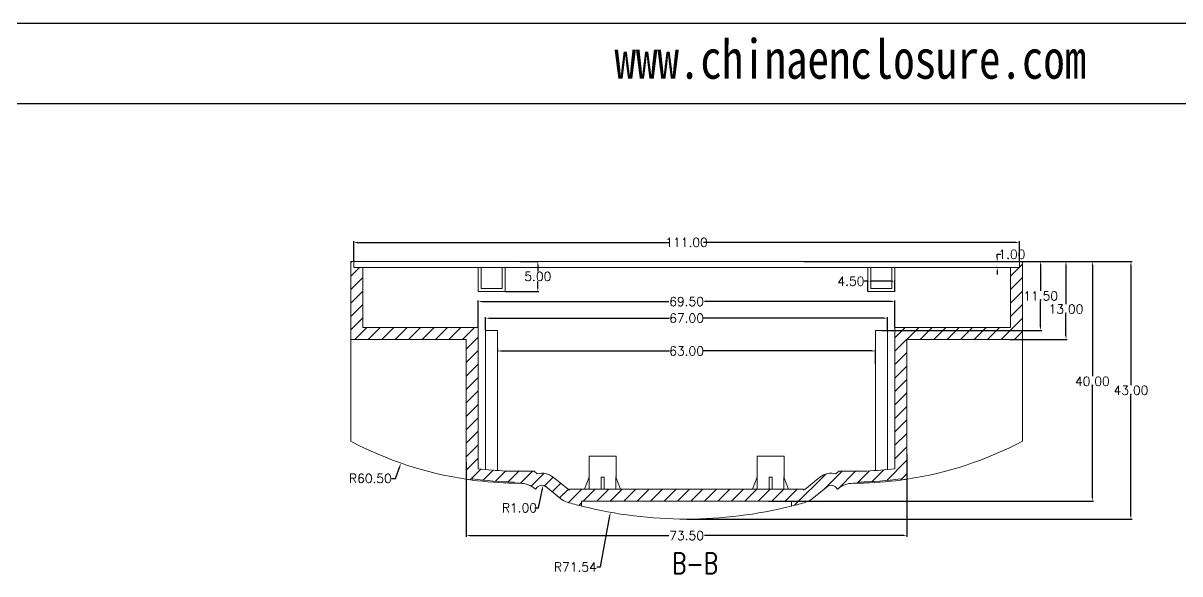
# Model space of a CAD drawing. Header units: inches. Extents: x 1153 to 3231, y 573 to 1137.
# Drawn here: x 1345.8 to 1538.7, y 1045.4 to 1137.3 of the extents above; entities that cross this region are included whole.
import ezdxf

# ---------------------------------------------------------------- set-up
doc = ezdxf.new("R2010")
doc.units = ezdxf.units.IN
doc.layers.add('文字', color=81, linetype='Continuous')
doc.styles.add('SLDTEXTSTYLE3', font='TXT', dxfattribs={"width": 0.75, "bigfont": 'bigfont'})
doc.styles.get("Standard").update_dxf_attribs({"font": 'txt', "bigfont": 'gbcbig.shx'})
doc.styles.add('宋体', font='', dxfattribs={"width": 0.8, "height": 3.5})
doc.styles.get('宋体').set_extended_font_data('SimSun')
doc.dimstyles.new('2', dxfattribs={"dimtxt": 1.5, "dimasz": 0.6, "dimexe": 0.18, "dimexo": 0.0625, "dimgap": 0.09, "dimtad": 0, "dimtih": 1, "dimtoh": 1, "dimzin": 0, "dimdsep": 46, "dimtxsty": 'Standard', "dimcen": 0, "dimadec": 0, "dimazin": 2, "dimtfac": 1, "dimtofl": 0, "dimtmove": 0, "dimatfit": 3, "dimfxl": 1, "dimtolj": 1, "dimtzin": 0, "dimarcsym": 0})

# ---------------------------------------------------------------- blocks, each defined once
blk = doc.blocks.new('*D128')
at = {"color": 0, "lineweight": -2}
for p, q in [((1428.63, 1097.53), (1431.79, 1097.53)), ((1431.61, 1096.93), (1431.61, 1095.87)), ((1431.61, 1093.13), (1431.61, 1094.19)), ((1426.22, 1092.53), (1431.79, 1092.53))]:
    blk.add_line(p, q, dxfattribs=at)
at = {"color": 0}
for points in [[(1431.51, 1096.93), (1431.71, 1096.93), (1431.61, 1097.53)], [(1431.51, 1093.13), (1431.71, 1093.13), (1431.61, 1092.53)]]:
    blk.add_solid(points, dxfattribs=at)
at = {"layer": 'Defpoints', "color": 0}
for p in [(1428.57, 1097.53), (1426.16, 1092.53), (1431.61, 1092.53)]:
    blk.add_point(p, dxfattribs=at)
at = {"color": 0, "insert": (1431.61, 1095.03), "char_height": 1.5, "attachment_point": 5}
blk.add_mtext('\\A1;5.00', dxfattribs=at)
blk = doc.blocks.new('*D129')
at = {"color": 0, "lineweight": -2}
for p, q in [((1510.39, 1097.53), (1519.86, 1097.53)), ((1519.68, 1096.93), (1519.68, 1090.42)), ((1519.68, 1085.13), (1519.68, 1088.74)), ((1510.39, 1084.53), (1519.86, 1084.53))]:
    blk.add_line(p, q, dxfattribs=at)
at = {"color": 0}
for points in [[(1519.58, 1096.93), (1519.78, 1096.93), (1519.68, 1097.53)], [(1519.58, 1085.13), (1519.78, 1085.13), (1519.68, 1084.53)]]:
    blk.add_solid(points, dxfattribs=at)
at = {"layer": 'Defpoints', "color": 0}
for p in [(1510.33, 1097.53), (1519.68, 1097.53), (1510.33, 1084.53)]:
    blk.add_point(p, dxfattribs=at)
at = {"color": 0, "insert": (1519.68, 1089.58), "char_height": 1.5, "attachment_point": 5}
blk.add_mtext('\\A1;13.00', dxfattribs=at)
blk = doc.blocks.new('*D130')
at = {"color": 0, "lineweight": -2}
for p, q in [((1508.15, 1097.53), (1508.04, 1097.53)), ((1508.22, 1098.13), (1508.22, 1098.73)), ((1508.22, 1098.73), (1508.82, 1098.73)), ((1508.15, 1096.53), (1508.04, 1096.53)), ((1508.22, 1095.93), (1508.22, 1095.33))]:
    blk.add_line(p, q, dxfattribs=at)
at = {"color": 0}
for points in [[(1508.12, 1098.13), (1508.32, 1098.13), (1508.22, 1097.53)], [(1508.12, 1095.93), (1508.32, 1095.93), (1508.22, 1096.53)]]:
    blk.add_solid(points, dxfattribs=at)
at = {"layer": 'Defpoints', "color": 0}
for p in [(1508.22, 1097.53), (1508.22, 1097.53), (1508.22, 1096.53)]:
    blk.add_point(p, dxfattribs=at)
at = {"color": 0, "insert": (1510.66, 1098.73), "char_height": 1.5, "attachment_point": 5}
blk.add_mtext('\\A1;1.00', dxfattribs=at)
blk = doc.blocks.new('*D131')
at = {"color": 0, "lineweight": -2}
for p, q in [((1493.16, 1065.34), (1493.16, 1051.6)), ((1419.66, 1064.05), (1419.66, 1051.6)), ((1420.26, 1051.78), (1453.45, 1051.78)), ((1492.56, 1051.78), (1459.38, 1051.78))]:
    blk.add_line(p, q, dxfattribs=at)
at = {"color": 0}
for points in [[(1420.26, 1051.88), (1420.26, 1051.68), (1419.66, 1051.78)], [(1492.56, 1051.88), (1492.56, 1051.68), (1493.16, 1051.78)]]:
    blk.add_solid(points, dxfattribs=at)
at = {"layer": 'Defpoints', "color": 0}
for p in [(1493.16, 1065.4), (1419.66, 1064.11), (1493.16, 1051.78)]:
    blk.add_point(p, dxfattribs=at)
at = {"color": 0, "insert": (1456.41, 1051.78), "char_height": 1.5, "attachment_point": 5}
blk.add_mtext('\\A1;73.50', dxfattribs=at)
blk = doc.blocks.new('*D132')
at = {"color": 0, "lineweight": -2}
for p, q in [((1424.91, 1082.97), (1424.91, 1082.41)), ((1425.51, 1082.59), (1453.57, 1082.59)), ((1487.31, 1082.59), (1459.25, 1082.59)), ((1487.91, 1080.43), (1487.91, 1082.77))]:
    blk.add_line(p, q, dxfattribs=at)
at = {"color": 0}
for points in [[(1425.51, 1082.69), (1425.51, 1082.49), (1424.91, 1082.59)], [(1487.31, 1082.69), (1487.31, 1082.49), (1487.91, 1082.59)]]:
    blk.add_solid(points, dxfattribs=at)
at = {"layer": 'Defpoints', "color": 0}
for p in [(1424.91, 1083.03), (1487.91, 1082.59), (1487.91, 1080.37)]:
    blk.add_point(p, dxfattribs=at)
at = {"color": 0, "insert": (1456.41, 1082.59), "char_height": 1.5, "attachment_point": 5}
blk.add_mtext('\\A1;63.00', dxfattribs=at)
blk = doc.blocks.new('*D133')
at = {"color": 0, "lineweight": -2}
for p, q in [((1422.91, 1086.09), (1422.91, 1088.25)), ((1423.51, 1088.07), (1453.57, 1088.07)), ((1489.31, 1088.07), (1459.25, 1088.07)), ((1489.91, 1086.09), (1489.91, 1088.25))]:
    blk.add_line(p, q, dxfattribs=at)
at = {"color": 0}
for points in [[(1423.51, 1088.17), (1423.51, 1087.97), (1422.91, 1088.07)], [(1489.31, 1088.17), (1489.31, 1087.97), (1489.91, 1088.07)]]:
    blk.add_solid(points, dxfattribs=at)
at = {"layer": 'Defpoints', "color": 0}
for p in [(1489.91, 1088.07), (1422.91, 1086.03), (1489.91, 1086.03)]:
    blk.add_point(p, dxfattribs=at)
at = {"color": 0, "insert": (1456.41, 1088.07), "char_height": 1.5, "attachment_point": 5}
blk.add_mtext('\\A1;67.00', dxfattribs=at)
blk = doc.blocks.new('*D134')
at = {"color": 0, "lineweight": -2}
for p, q in [((1421.66, 1086.59), (1421.66, 1091.02)), ((1422.26, 1090.84), (1453.45, 1090.84)), ((1490.56, 1090.84), (1459.38, 1090.84)), ((1491.16, 1086.59), (1491.16, 1091.02))]:
    blk.add_line(p, q, dxfattribs=at)
at = {"color": 0}
for points in [[(1422.26, 1090.94), (1422.26, 1090.74), (1421.66, 1090.84)], [(1490.56, 1090.94), (1490.56, 1090.74), (1491.16, 1090.84)]]:
    blk.add_solid(points, dxfattribs=at)
at = {"layer": 'Defpoints', "color": 0}
for p in [(1421.66, 1090.84), (1421.66, 1086.53), (1491.16, 1086.53)]:
    blk.add_point(p, dxfattribs=at)
at = {"color": 0, "insert": (1456.41, 1090.84), "char_height": 1.5, "attachment_point": 5}
blk.add_mtext('\\A1;69.50', dxfattribs=at)
blk = doc.blocks.new('*D135')
at = {"color": 0, "lineweight": -2}
for p, q in [((1400.91, 1097.59), (1400.91, 1100.89)), ((1401.51, 1100.71), (1453.57, 1100.71)), ((1511.31, 1100.71), (1459.25, 1100.71)), ((1511.91, 1097.59), (1511.91, 1100.89))]:
    blk.add_line(p, q, dxfattribs=at)
at = {"color": 0}
for points in [[(1401.51, 1100.81), (1401.51, 1100.61), (1400.91, 1100.71)], [(1511.31, 1100.81), (1511.31, 1100.61), (1511.91, 1100.71)]]:
    blk.add_solid(points, dxfattribs=at)
at = {"layer": 'Defpoints', "color": 0}
for p in [(1400.91, 1100.71), (1400.91, 1097.53), (1511.91, 1097.53)]:
    blk.add_point(p, dxfattribs=at)
at = {"color": 0, "insert": (1456.41, 1100.71), "char_height": 1.5, "attachment_point": 5}
blk.add_mtext('\\A1;111.00', dxfattribs=at)
blk = doc.blocks.new('*D136')
at = {"color": 0, "lineweight": -2}
for p, q in [((1503.66, 1097.53), (1515.63, 1097.53)), ((1515.45, 1096.93), (1515.45, 1092.62)), ((1515.45, 1086.63), (1515.45, 1090.94)), ((1488.97, 1086.03), (1515.63, 1086.03))]:
    blk.add_line(p, q, dxfattribs=at)
at = {"color": 0}
for points in [[(1515.35, 1096.93), (1515.55, 1096.93), (1515.45, 1097.53)], [(1515.35, 1086.63), (1515.55, 1086.63), (1515.45, 1086.03)]]:
    blk.add_solid(points, dxfattribs=at)
at = {"layer": 'Defpoints', "color": 0}
for p in [(1503.6, 1097.53), (1488.91, 1086.03), (1515.45, 1086.03)]:
    blk.add_point(p, dxfattribs=at)
at = {"color": 0, "insert": (1515.45, 1091.78), "char_height": 1.5, "attachment_point": 5}
blk.add_mtext('\\A1;11.50', dxfattribs=at)
blk = doc.blocks.new('*D137')
at = {"color": 0, "lineweight": -2}
for p, q in [((1502.2, 1097.53), (1524.26, 1097.53)), ((1524.08, 1096.93), (1524.08, 1078.37)), ((1524.08, 1058.13), (1524.08, 1076.69)), ((1470.05, 1057.53), (1524.26, 1057.53))]:
    blk.add_line(p, q, dxfattribs=at)
at = {"color": 0}
for points in [[(1523.98, 1096.93), (1524.18, 1096.93), (1524.08, 1097.53)], [(1523.98, 1058.13), (1524.18, 1058.13), (1524.08, 1057.53)]]:
    blk.add_solid(points, dxfattribs=at)
at = {"layer": 'Defpoints', "color": 0}
for p in [(1502.13, 1097.53), (1524.08, 1097.53), (1469.99, 1057.53)]:
    blk.add_point(p, dxfattribs=at)
at = {"color": 0, "insert": (1524.08, 1077.53), "char_height": 1.5, "attachment_point": 5}
blk.add_mtext('\\A1;40.00', dxfattribs=at)
blk = doc.blocks.new('*D138')
at = {"color": 0, "lineweight": -2}
for p, q in [((1475.95, 1097.53), (1530.69, 1097.53)), ((1530.51, 1096.93), (1530.51, 1076.87)), ((1530.51, 1055.13), (1530.51, 1075.19)), ((1456.47, 1054.53), (1530.69, 1054.53))]:
    blk.add_line(p, q, dxfattribs=at)
at = {"color": 0}
for points in [[(1530.41, 1096.93), (1530.61, 1096.93), (1530.51, 1097.53)], [(1530.41, 1055.13), (1530.61, 1055.13), (1530.51, 1054.53)]]:
    blk.add_solid(points, dxfattribs=at)
at = {"layer": 'Defpoints', "color": 0}
for p in [(1475.89, 1097.53), (1530.51, 1097.53), (1456.41, 1054.53)]:
    blk.add_point(p, dxfattribs=at)
at = {"color": 0, "insert": (1530.51, 1076.03), "char_height": 1.5, "attachment_point": 5}
blk.add_mtext('\\A1;43.00', dxfattribs=at)
blk = doc.blocks.new('*D139')
at = {"color": 0, "lineweight": -2}
for p, q in [((1442.07, 1046.54), (1443.61, 1055.08)), ((1441.47, 1046.54), (1442.07, 1046.54))]:
    blk.add_line(p, q, dxfattribs=at)
at = {"color": 0}
blk.add_solid([(1443.52, 1055.09), (1443.71, 1055.06), (1443.72, 1055.67)], dxfattribs=at)
at = {"layer": 'Defpoints', "color": 0}
for p in [(1456.41, 1126.07), (1443.72, 1055.67)]:
    blk.add_point(p, dxfattribs=at)
at = {"color": 0, "insert": (1437.88, 1046.54), "char_height": 1.5, "attachment_point": 5}
blk.add_mtext('\\A1;R71.54', dxfattribs=at)
blk = doc.blocks.new('*D140')
at = {"color": 0, "lineweight": -2}
for p, q in [((1431.73, 1056.41), (1432.37, 1059.58)), ((1431.13, 1056.41), (1431.73, 1056.41))]:
    blk.add_line(p, q, dxfattribs=at)
at = {"color": 0}
blk.add_solid([(1432.27, 1059.6), (1432.47, 1059.56), (1432.49, 1060.17)], dxfattribs=at)
at = {"layer": 'Defpoints', "color": 0}
for p in [(1432.29, 1059.19), (1432.49, 1060.17)]:
    blk.add_point(p, dxfattribs=at)
at = {"color": 0, "insert": (1428.54, 1056.41), "char_height": 1.5, "attachment_point": 5}
blk.add_mtext('\\A1;R1.00', dxfattribs=at)
blk = doc.blocks.new('*D141')
at = {"color": 0, "lineweight": -2}
for p, q in [((1407.89, 1061.32), (1408.58, 1063.32)), ((1407.29, 1061.32), (1407.89, 1061.32))]:
    blk.add_line(p, q, dxfattribs=at)
at = {"color": 0}
blk.add_solid([(1408.49, 1063.35), (1408.68, 1063.29), (1408.78, 1063.88)], dxfattribs=at)
at = {"layer": 'Defpoints', "color": 0}
for p in [(1428.7, 1121.01), (1408.78, 1063.88)]:
    blk.add_point(p, dxfattribs=at)
at = {"color": 0, "insert": (1403.7, 1061.32), "char_height": 1.5, "attachment_point": 5}
blk.add_mtext('\\A1;R60.50', dxfattribs=at)
blk = doc.blocks.new('*D142')
at = {"color": 0, "lineweight": -2}
for p, q in [((1486.66, 1094.24), (1486.02, 1094.24)), ((1486.66, 1092.59), (1486.66, 1094.42)), ((1490.56, 1094.24), (1487.26, 1094.24)), ((1491.16, 1092.59), (1491.16, 1094.42))]:
    blk.add_line(p, q, dxfattribs=at)
at = {"color": 0}
for points in [[(1487.26, 1094.34), (1487.26, 1094.14), (1486.66, 1094.24)], [(1490.56, 1094.34), (1490.56, 1094.14), (1491.16, 1094.24)]]:
    blk.add_solid(points, dxfattribs=at)
at = {"layer": 'Defpoints', "color": 0}
for p in [(1491.16, 1094.24), (1486.66, 1092.53), (1491.16, 1092.53)]:
    blk.add_point(p, dxfattribs=at)
at = {"color": 0, "insert": (1483.81, 1094.24), "char_height": 1.5, "attachment_point": 5}
blk.add_mtext('\\A1;4.50', dxfattribs=at)

msp = doc.modelspace()

# ---------------------------------------------------------------- hatches: boundary and pattern name
at = {"linetype": 'Continuous', "lineweight": 0}
h = msp.add_hatch(dxfattribs=at)
h.set_pattern_fill('ANSI31', color=4, scale=0.5, style=0)
edge = h.paths.add_edge_path(flags=0)
edge.add_line((1419.661, 1084.531), (1419.661, 1061.191))
edge.add_arc((1428.696, 1121.013), 60.501, 261.41112, 262.39028)
edge.add_line((1420.685, 1061.045), (1420.711, 1061.243))
edge.add_arc((1428.696, 1121.013), 60.301, 262.39028, 269.01944)
edge.add_line((1427.664, 1060.721), (1427.661, 1060.521))
edge.add_arc((1428.696, 1121.013), 60.501, 269.01944, 269.91045)
edge.add_arc((1428.596, 1056.512), 4, 49.00565, 89.91045, ccw=False)
edge.add_line((1431.22, 1059.531), (1431.582, 1059.894))
edge.add_arc((1432.289, 1059.186), 1, 50.89965, 135, ccw=False)
edge.add_line((1432.92, 1059.962), (1435.444, 1057.911))
edge.add_arc((1437.336, 1060.239), 3, 230.89965, 253.84125)
edge.add_arc((1456.411, 1126.073), 71.542, 253.84125, 255.84105)
edge.add_line((1438.911, 1056.705), (1438.911, 1057.531))
edge.add_line((1438.911, 1057.531), (1473.911, 1057.531))
edge.add_line((1473.911, 1057.531), (1473.911, 1056.705))
edge.add_arc((1456.411, 1126.073), 71.542, 284.15895, 286.15875)
edge.add_arc((1475.486, 1060.239), 3, 286.15875, 309.10035)
edge.add_line((1477.378, 1057.911), (1479.902, 1059.962))
edge.add_arc((1480.533, 1059.186), 1, 45, 129.10035, ccw=False)
edge.add_line((1481.24, 1059.894), (1481.602, 1059.531))
edge.add_arc((1484.226, 1056.512), 4, 90.08955, 130.99435, ccw=False)
edge.add_arc((1484.126, 1121.013), 60.501, 270.08955, 270.98056)
edge.add_line((1485.161, 1060.521), (1485.158, 1060.721))
edge.add_arc((1484.126, 1121.013), 60.301, 270.98056, 277.60972)
edge.add_line((1492.111, 1061.243), (1492.137, 1061.045))
edge.add_arc((1484.126, 1121.013), 60.501, 277.60972, 278.58888)
edge.add_line((1493.161, 1061.191), (1493.161, 1084.531))
edge.add_line((1493.161, 1084.531), (1512.411, 1084.531))
edge.add_line((1512.411, 1084.531), (1512.411, 1097.531))
edge.add_line((1512.411, 1097.531), (1511.911, 1097.531))
edge.add_line((1511.911, 1097.531), (1511.911, 1096.531))
edge.add_line((1511.911, 1096.531), (1510.411, 1096.531))
edge.add_line((1510.411, 1096.531), (1510.411, 1086.531))
edge.add_line((1510.411, 1086.531), (1491.161, 1086.531))
edge.add_line((1491.161, 1086.531), (1491.161, 1062.937))
edge.add_arc((1484.126, 1121.013), 58.501, 267.72275, 276.9072, ccw=False)
edge.add_line((1481.801, 1062.558), (1481.323, 1062.081))
edge.add_arc((1480.533, 1059.186), 3, 74.73082, 129.10035)
edge.add_line((1478.641, 1061.515), (1476.117, 1059.463))
edge.add_arc((1475.486, 1060.239), 1, 295.14289, 309.10035, ccw=False)
edge.add_line((1475.911, 1059.334), (1475.911, 1059.531))
edge.add_line((1475.911, 1059.531), (1436.911, 1059.531))
edge.add_line((1436.911, 1059.531), (1436.911, 1059.334))
edge.add_arc((1437.336, 1060.239), 1, 230.89965, 244.85711, ccw=False)
edge.add_line((1436.705, 1059.463), (1434.181, 1061.515))
edge.add_arc((1432.289, 1059.186), 3, 50.89965, 105.26918)
edge.add_line((1431.499, 1062.081), (1431.021, 1062.558))
edge.add_arc((1428.696, 1121.013), 58.501, 263.0928, 272.27725, ccw=False)
edge.add_line((1421.661, 1062.937), (1421.661, 1086.531))
edge.add_line((1421.661, 1086.531), (1402.411, 1086.531))
edge.add_line((1402.411, 1086.531), (1402.411, 1096.531))
edge.add_line((1402.411, 1096.531), (1400.911, 1096.531))
edge.add_line((1400.911, 1096.531), (1400.911, 1097.531))
edge.add_line((1400.911, 1097.531), (1400.411, 1097.531))
edge.add_line((1400.411, 1097.531), (1400.411, 1084.531))
edge.add_line((1400.411, 1084.531), (1419.661, 1084.531))

# ---------------------------------------------------------------- linework, layer by layer
for p, q in [((1152.911, 1137.308), (1951.065, 1137.308)), ((1173.564, 1123.871), (1937.628, 1123.871))]:
    msp.add_line(p, q)
at = {"color": 7, "linetype": 'Continuous', "lineweight": 15}
for p, q in [((1400.411, 1084.531), (1400.411, 1097.531)), ((1400.911, 1097.531), (1400.411, 1097.531)), ((1400.911, 1096.531), (1400.911, 1097.531)), ((1511.911, 1097.531), (1400.911, 1097.531)), ((1511.911, 1097.531), (1511.911, 1096.531)), ((1512.411, 1097.531), (1511.911, 1097.531)), ((1512.411, 1084.531), (1512.411, 1097.531)), ((1400.911, 1096.531), (1402.411, 1096.531)), ((1402.411, 1086.531), (1402.411, 1096.531)), ((1402.411, 1096.531), (1421.661, 1096.531)), ((1421.661, 1096.531), (1421.661, 1092.531)), ((1422.161, 1096.531), (1421.661, 1096.531)), ((1422.161, 1093.031), (1422.161, 1096.531)), ((1425.661, 1096.531), (1422.161, 1096.531)), ((1425.661, 1096.531), (1425.661, 1093.031)), ((1426.161, 1096.531), (1425.661, 1096.531)), ((1426.161, 1092.531), (1426.161, 1096.531)), ((1426.161, 1096.531), (1486.661, 1096.531)), ((1486.661, 1092.531), (1486.661, 1096.531)), ((1486.661, 1096.531), (1487.161, 1096.531)), ((1487.161, 1096.531), (1487.161, 1093.031)), ((1487.161, 1096.531), (1490.661, 1096.531)), ((1490.661, 1093.031), (1490.661, 1096.531)), ((1490.661, 1096.531), (1491.161, 1096.531)), ((1491.161, 1096.531), (1491.161, 1092.531)), ((1491.161, 1096.531), (1510.411, 1096.531)), ((1510.411, 1086.531), (1510.411, 1096.531)), ((1510.411, 1096.531), (1511.911, 1096.531)), ((1421.661, 1092.531), (1426.161, 1092.531)), ((1425.661, 1093.031), (1422.161, 1093.031)), ((1491.161, 1092.531), (1486.661, 1092.531)), ((1487.161, 1093.031), (1490.661, 1093.031)), ((1421.661, 1086.531), (1402.411, 1086.531)), ((1421.661, 1062.937), (1421.661, 1086.531)), ((1424.911, 1086.031), (1422.911, 1086.031)), ((1422.911, 1086.031), (1422.911, 1062.799)), ((1424.911, 1086.031), (1424.911, 1062.635)), ((1489.911, 1086.031), (1487.911, 1086.031)), ((1487.911, 1086.031), (1487.911, 1062.635)), ((1489.911, 1086.031), (1489.911, 1062.799)), ((1491.161, 1062.937), (1491.161, 1086.531)), ((1510.411, 1086.531), (1491.161, 1086.531)), ((1419.661, 1084.531), (1400.411, 1084.531)), ((1400.411, 1067.531), (1400.411, 1084.531)), ((1419.661, 1061.191), (1419.661, 1084.531)), ((1512.411, 1084.531), (1493.161, 1084.531)), ((1493.161, 1061.191), (1493.161, 1084.531)), ((1512.411, 1084.531), (1512.411, 1067.531)), ((1440.161, 1065.031), (1440.161, 1061.531)), ((1440.161, 1065.031), (1442.411, 1065.031)), ((1442.411, 1065.031), (1444.661, 1065.031)), ((1444.661, 1061.531), (1444.661, 1065.031)), ((1468.161, 1065.031), (1468.161, 1061.531)), ((1470.411, 1065.031), (1468.161, 1065.031)), ((1472.661, 1065.031), (1470.411, 1065.031)), ((1472.661, 1061.531), (1472.661, 1065.031)), ((1420.685, 1061.045), (1420.711, 1061.243)), ((1431.021, 1062.558), (1431.499, 1062.081)), ((1434.181, 1061.515), (1436.705, 1059.463)), ((1440.175, 1061.531), (1439.411, 1059.531)), ((1440.161, 1061.531), (1440.175, 1061.531)), ((1440.175, 1059.531), (1440.175, 1061.531)), ((1442.161, 1061.531), (1442.161, 1059.531)), ((1442.161, 1061.531), (1442.661, 1061.531)), ((1442.661, 1061.531), (1442.661, 1059.531)), ((1444.647, 1061.531), (1444.661, 1061.531)), ((1444.647, 1061.531), (1444.647, 1059.531)), ((1444.647, 1061.531), (1445.411, 1059.531)), ((1468.175, 1061.531), (1467.411, 1059.531)), ((1468.175, 1061.531), (1468.161, 1061.531)), ((1468.175, 1059.531), (1468.175, 1061.531)), ((1470.161, 1061.531), (1470.161, 1059.531)), ((1470.661, 1061.531), (1470.161, 1061.531)), ((1470.661, 1061.531), (1470.661, 1059.531)), ((1472.661, 1061.531), (1472.647, 1061.531)), ((1472.647, 1061.531), (1472.647, 1059.531)), ((1472.647, 1061.531), (1473.411, 1059.531)), ((1478.641, 1061.515), (1476.117, 1059.463)), ((1481.801, 1062.558), (1481.323, 1062.081)), ((1492.111, 1061.243), (1492.137, 1061.045)), ((1427.664, 1060.721), (1427.661, 1060.521)), ((1431.22, 1059.531), (1431.582, 1059.894)), ((1432.92, 1059.962), (1435.444, 1057.911)), ((1436.911, 1059.334), (1436.911, 1059.531)), ((1436.911, 1059.531), (1475.911, 1059.531)), ((1475.911, 1059.531), (1475.911, 1059.334)), ((1479.902, 1059.962), (1477.378, 1057.911)), ((1481.602, 1059.531), (1481.24, 1059.894)), ((1485.161, 1060.521), (1485.158, 1060.721)), ((1438.911, 1057.531), (1473.911, 1057.531)), ((1438.911, 1056.705), (1438.911, 1057.531)), ((1473.911, 1057.531), (1473.911, 1056.705))]:
    msp.add_line(p, q, dxfattribs=at)
for centre, radius, start, end in [((1428.696, 1121.013), 60.501, 242.12655, 261.41112), ((1484.126, 1121.013), 60.501, 278.58888, 297.87345), ((1428.696, 1121.013), 58.501, 263.0928, 272.27725), ((1484.126, 1121.013), 58.501, 267.72275, 276.9072), ((1428.696, 1121.013), 60.501, 261.41112, 262.39028), ((1428.696, 1121.013), 60.501, 262.39028, 269.01944), ((1428.696, 1121.013), 60.301, 262.39028, 269.01944), ((1432.289, 1059.186), 3, 50.89965, 105.26918), ((1480.533, 1059.186), 3, 74.73082, 129.10035), ((1484.126, 1121.013), 60.301, 270.98056, 277.60972), ((1484.126, 1121.013), 60.501, 270.98056, 277.60972), ((1484.126, 1121.013), 60.501, 277.60972, 278.58888), ((1428.696, 1121.013), 60.501, 269.01944, 269.91045), ((1428.596, 1056.512), 4, 49.00565, 89.91045), ((1432.289, 1059.186), 1, 50.89965, 135), ((1437.336, 1060.239), 1, 230.89965, 244.85711), ((1475.486, 1060.239), 1, 295.14289, 309.10035), ((1480.533, 1059.186), 1, 45, 129.10035), ((1484.226, 1056.512), 4, 90.08955, 130.99435), ((1484.126, 1121.013), 60.501, 270.08955, 270.98056), ((1437.336, 1060.239), 3, 230.89965, 253.84125), ((1456.411, 1126.073), 71.542, 253.84125, 255.84105), ((1456.411, 1126.073), 71.542, 284.15895, 286.15875), ((1475.486, 1060.239), 3, 286.15875, 309.10035), ((1456.411, 1126.073), 71.542, 255.84105, 284.15895)]:
    msp.add_arc(centre, radius, start, end, dxfattribs=at)

# ---------------------------------------------------------------- texts
at = {"color": 0, "linetype": 'Continuous', "lineweight": 0, "insert": (1457.829, 1048.889), "char_height": 3.5, "attachment_point": 2, "style": 'SLDTEXTSTYLE3'}
msp.add_mtext('B-B', dxfattribs=at)
at = {"layer": '文字', "color": 0, "insert": (1444.404, 1134.599), "char_height": 6.56916, "width": 115.41392, "attachment_point": 1, "style": '宋体'}
msp.add_mtext('www.chinaenclosure.com', dxfattribs=at)

# ---------------------------------------------------------------- dimensions: what is measured, and where the dimension line sits
for center, mpoint, picture, middle in [((1456.411, 1126.073), (1443.72, 1055.666), '*D139', (1437.885, 1046.538)), ((1428.696, 1121.013), (1408.779, 1063.884), '*D141', (1403.695, 1061.32))]:
    dim = msp.add_radius_dim(center=center, mpoint=mpoint, dimstyle='2')
    dim.commit()
    dim.dimension.update_dxf_attribs({"geometry": picture, "text_midpoint": middle, "dimtype": 164})
for base, p1, p2, picture, middle in [((1400.911, 1100.71), (1511.911, 1097.531), (1400.911, 1097.531), '*D135', (1456.411, 1100.71)), ((1421.661, 1090.845), (1491.161, 1086.531), (1421.661, 1086.531), '*D134', (1456.411, 1090.845)), ((1489.911, 1088.068), (1422.911, 1086.031), (1489.911, 1086.031), '*D133', (1456.411, 1088.068)), ((1487.911, 1082.591), (1424.911, 1083.032), (1487.911, 1080.367), '*D132', (1456.411, 1082.591)), ((1493.161, 1051.776), (1419.661, 1064.114), (1493.161, 1065.398), '*D131', (1456.411, 1051.776))]:
    dim = msp.add_linear_dim(base=base, p1=p1, p2=p2, dimstyle='2')
    dim.commit()
    dim.dimension.update_dxf_attribs({"geometry": picture, "text_midpoint": middle})
for base, p1, p2, picture, middle in [((1508.215, 1097.531), (1508.215, 1096.531), (1508.215, 1097.531), '*D130', (1510.655, 1098.731)), ((1431.607, 1092.531), (1428.568, 1097.531), (1426.161, 1092.531), '*D128', (1431.607, 1095.031)), ((1530.507, 1097.531), (1456.411, 1054.531), (1475.892, 1097.531), '*D138', (1530.507, 1076.031)), ((1524.078, 1097.531), (1469.988, 1057.531), (1502.134, 1097.531), '*D137', (1524.078, 1077.531))]:
    dim = msp.add_linear_dim(base=base, p1=p1, p2=p2, angle=90, dimstyle='2')
    dim.commit()
    dim.dimension.update_dxf_attribs({"geometry": picture, "text_midpoint": middle})
for base, p1, p2, picture, middle in [((1515.452, 1086.031), (1503.599, 1097.531), (1488.911, 1086.031), '*D136', (1515.452, 1091.781)), ((1519.684, 1097.531), (1510.326, 1084.531), (1510.326, 1097.531), '*D129', (1519.684, 1089.583))]:
    dim = msp.add_linear_dim(base=base, p1=p1, p2=p2, angle=90, dimstyle='2')
    dim.commit()
    dim.dimension.update_dxf_attribs({"geometry": picture, "text_midpoint": middle, "dimtype": 160})
dim = msp.add_linear_dim(base=(1491.161, 1094.236), p1=(1486.661, 1092.531), p2=(1491.161, 1092.531), dimstyle='2')
dim.commit()
dim.dimension.update_dxf_attribs({"geometry": '*D142', "text_midpoint": (1483.809, 1094.236), "dimtype": 160})
dim = msp.add_radius_dim(center=(1432.289, 1059.186), mpoint=(1432.487, 1060.167), dimstyle='2', override={"dimtmove": 1})
dim.commit()
dim.dimension.update_dxf_attribs({"geometry": '*D140', "text_midpoint": (1431.728, 1056.408), "dimtype": 164})

doc.saveas('drawing.dxf')
